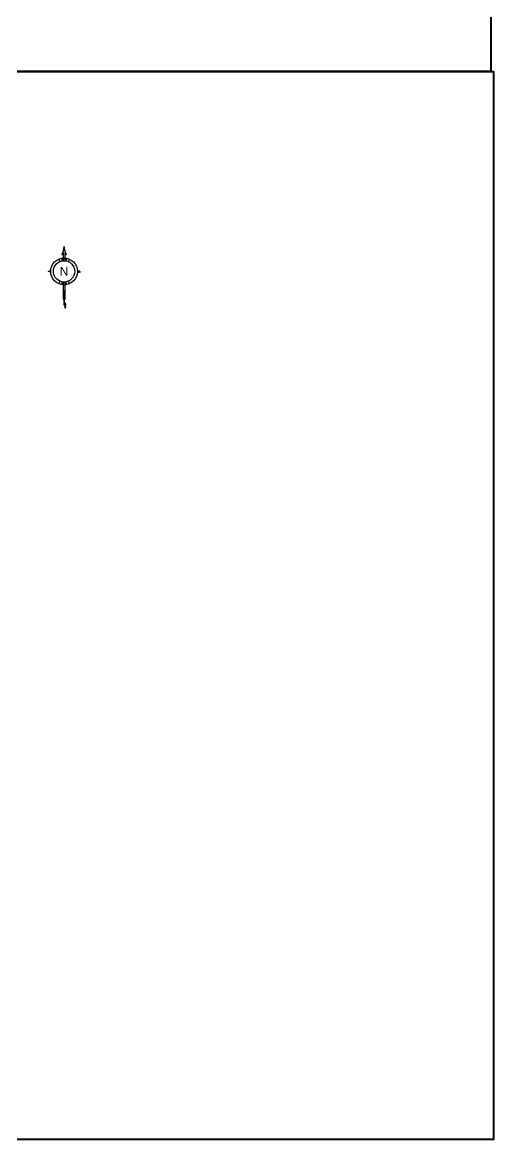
# Model space of a CAD drawing. Header units: millimetres. Extents: x 2402294 to 3337895, y 3394997 to 3969149.
# Drawn here: x 2549099 to 2618200, y 3394997 to 3558757 of the extents above; entities that cross this region are included whole.
import ezdxf

# ---------------------------------------------------------------- set-up
doc = ezdxf.new("R2010")
doc.units = ezdxf.units.MM
doc.header["$MEASUREMENT"] = 0
doc.layers.add('Column-0.5', color=14, linetype='Continuous', lineweight=50)
doc.layers.add('wall 0.4', color=7, linetype='Continuous', lineweight=40)
doc.styles.add('ARIAL', font='arial.ttf')

# ---------------------------------------------------------------- blocks, each defined once
blk = doc.blocks.new('NORTH-flat-1-flat-1-flat-1-flat-1')
at = {"color": 7, "ltscale": 5}
for p, q in [((-144, 2743), (-144, 1561)), ((131, 2743), (131, 1562)), ((-2351, 0), (-1959, 131)), ((1959, 131), (2351, 0)), ((-1959, -131), (-2351, 0)), ((-144, -1561), (-144, -3004)), ((131, -1562), (131, -3004)), ((-144, -3004), (-144, -3895)), ((131, -3004), (131, -3895)), ((-136, -3908), (0, -4454)), ((0, -4454), (136, -3908))]:
    blk.add_line(p, q, dxfattribs=at)
at = {"color": 7}
for centre, major_axis, start_param, end_param in [((-2518, 3685), (0, 2518), 4.195324, 4.7016853), ((2518, 3685), (0, 2518), 1.5817256, 2.0880869), ((0, 0), (0, 1959), 4.7123829, 10.9955682), ((0, 0), (0, 1567), -1.570773, 4.7124123), ((605, -4665), (0, 641), 1.2348522, 2.4324535), ((-70, -4902), (0, 356), 3.8834781, 6.0610307), ((227, -5272), (0, 122), 0.4834765, 2.6582734), ((108, -5260), (0, 135), 3.624641, 5.6489307)]:
    blk.add_ellipse(centre, major_axis=major_axis, ratio=0.999999, start_param=start_param, end_param=end_param, dxfattribs=at)
at = {"color": 1}
for centre, start_param, end_param in [((0, -2627), 2.2700475, 4.0137911), ((0, -2754), 2.2696925, 4.0134361), ((0, -2995), 2.2693374, 4.013081), ((0, -3198), 2.2700475, 4.0137911), ((0, -3439), 2.2697111, 4.0134547), ((0, -3617), 2.2700475, 4.0137911), ((0, -3794), 2.2696925, 4.0134361)]:
    blk.add_ellipse(centre, major_axis=(0, 178), ratio=0.999999, start_param=start_param, end_param=end_param, dxfattribs=at)
at = {"color": 1, "ltscale": 5}
for points in [[(-834, 1772), (-662, 1834), (-727, 1390), (-548, 1461)], [(-441, 1905), (-143, 1949), (-352, 1523), (-143, 1541)], [(453, 1905), (155, 1949), (364, 1523), (155, 1541)], [(846, 1772), (673, 1834), (739, 1390), (560, 1461)], [(-834, -1772), (-662, -1833), (-727, -1390), (-548, -1461)], [(-441, -1905), (-143, -1949), (-352, -1523), (-143, -1541)], [(453, -1905), (155, -1949), (364, -1523), (155, -1541)], [(846, -1772), (673, -1833), (739, -1390), (560, -1461)]]:
    blk.add_solid(points, dxfattribs=at)
at = {"layer": 'Column-0.5', "ltscale": 5}
blk.add_line((2351, 0), (1959, -131), dxfattribs=at)
at = {"color": 7, "ltscale": 5, "style": 'ARIAL'}
blk.add_text('N', height=1250, rotation=0.00022, dxfattribs=at).set_placement((-631, -625))

msp = doc.modelspace()

# ---------------------------------------------------------------- linework, layer by layer
at = {"layer": 'wall 0.4', "ltscale": 5}
for points in [[(2419715.1, 3629865.1), (2617775.6, 3629865.1), (2617775.6, 3551550.1), (2419715.1, 3551550.1)], [(2419715.1, 3551550.1), (2618200, 3551550.1), (2618200, 3394997.2), (2419715.1, 3394997.2)]]:
    msp.add_lwpolyline(points, close=True, dxfattribs=at)

# ---------------------------------------------------------------- block references
at = {"ltscale": 5}
msp.add_blockref('NORTH-flat-1-flat-1-flat-1-flat-1', (2555217.7, 3522250.5), dxfattribs=at)

doc.saveas('drawing.dxf')
